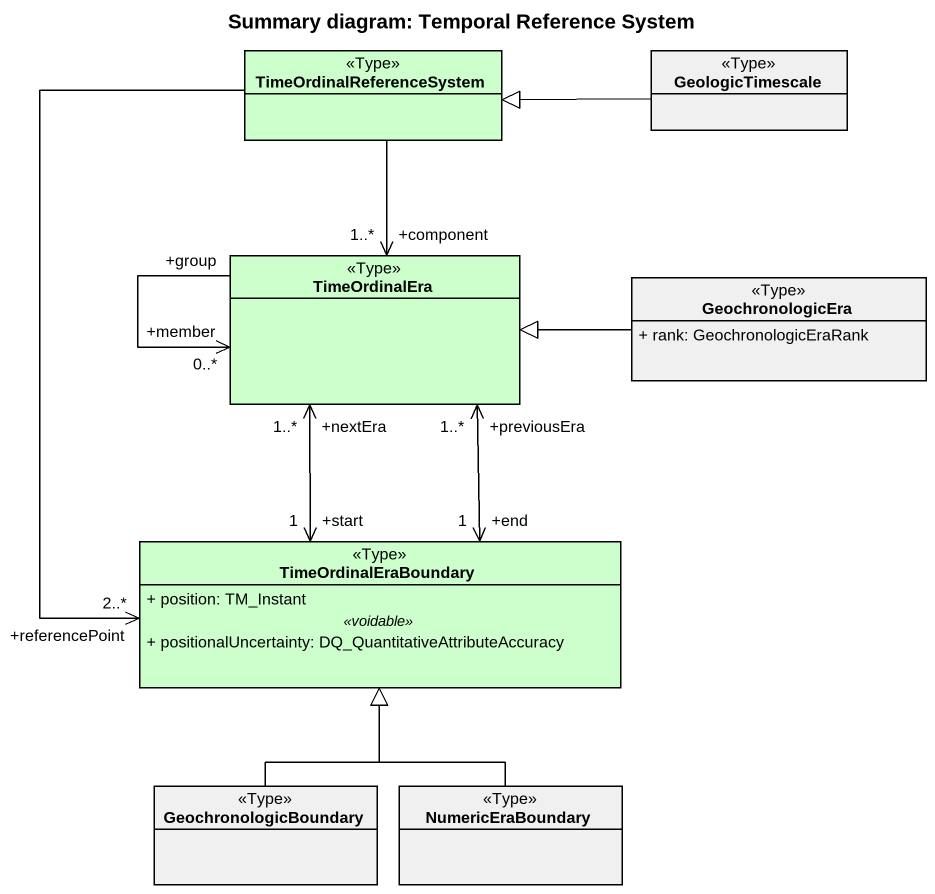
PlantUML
@startuml
title Summary diagram: Temporal Reference System
hide circle
hide empty members
skinparam classAttributeIconSize 0
class TimeOrdinalReferenceSystem <<Type>> #CCFFCC
class GeologicTimescale <<Type>> #F0F0F0
class TimeOrdinalEra <<Type>> #CCFFCC
class GeochronologicEra <<Type>> #F0F0F0 {
  + rank: GeochronologicEraRank
}
class TimeOrdinalEraBoundary <<Type>> #CCFFCC {
  + position: TM_Instant
  .. <<voidable>> ..
  + positionalUncertainty: DQ_QuantitativeAttributeAccuracy
}
class GeochronologicBoundary <<Type>> #F0F0F0
class NumericEraBoundary <<Type>> #F0F0F0
TimeOrdinalReferenceSystem --> "+referencePoint\n2..*" TimeOrdinalEraBoundary
GeologicTimescale -left-|> TimeOrdinalReferenceSystem
TimeOrdinalEra "+component\n1..*" <-up- TimeOrdinalReferenceSystem
TimeOrdinalEra "+group" --> "+member\n0..*" TimeOrdinalEra
GeochronologicEra -left-|> TimeOrdinalEra
TimeOrdinalEraBoundary "+end\n1" <-up-> "+previousEra\n1..*" TimeOrdinalEra
TimeOrdinalEraBoundary "+start\n1" <-up-> "+nextEra\n1..*" TimeOrdinalEra
GeochronologicBoundary -up-|> TimeOrdinalEraBoundary
NumericEraBoundary -up-|> TimeOrdinalEraBoundary
@enduml
